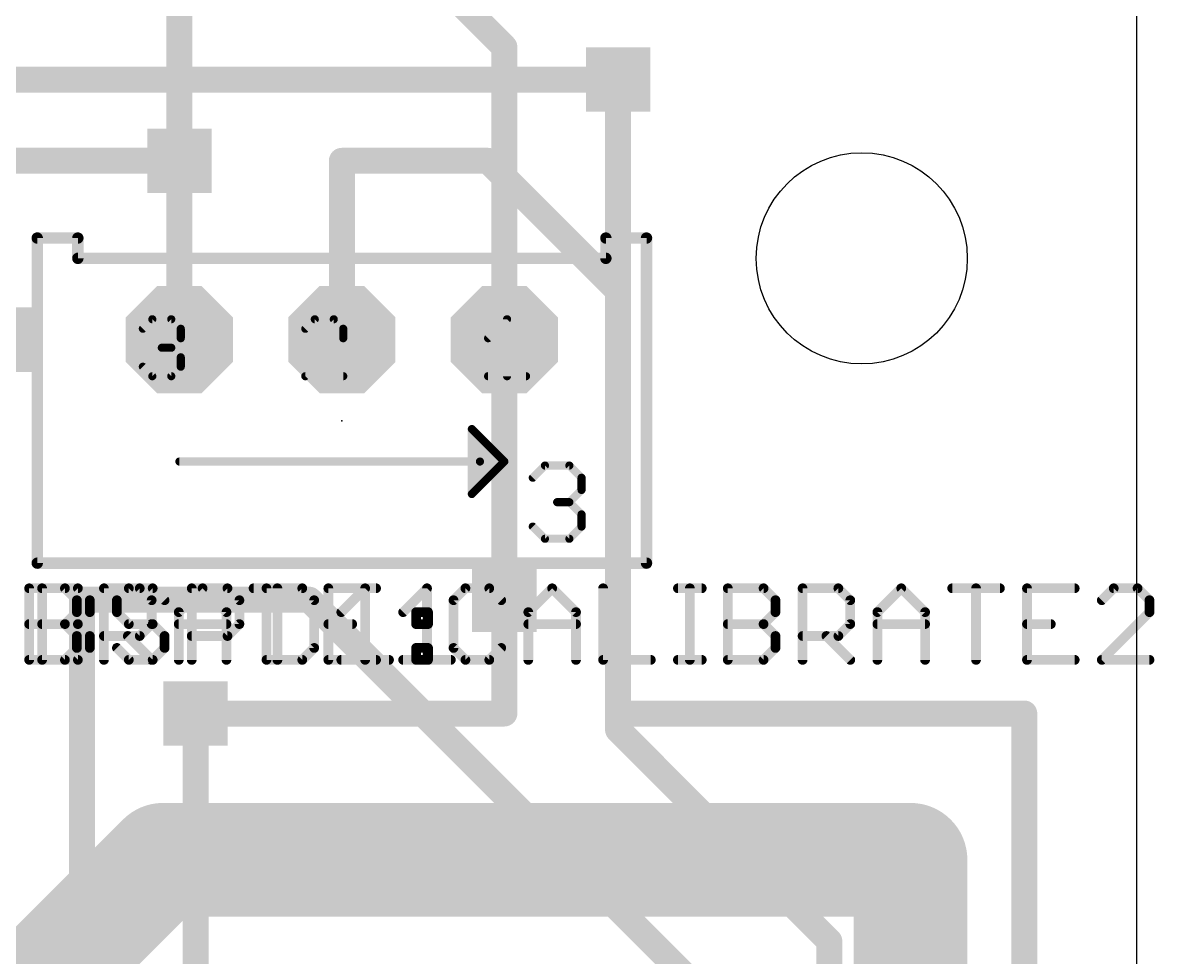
# Model space of a CAD drawing. Extents: x 0 to 107, y 0 to 139.
# Drawn here: x 89.75 to 107.44, y 91.95 to 106.55 of the extents above; entities that cross this region are included whole.
import ezdxf

# ---------------------------------------------------------------- set-up
doc = ezdxf.new("R2010")
doc.units = 0
for name, color, linetype in [('1', 14, 'CONTINUOUS'), ('16', 174, 'CONTINUOUS'), ('17', 94, 'CONTINUOUS'), ('18', 94, 'CONTINUOUS'), ('20', 178, 'CONTINUOUS'), ('21', 250, 'CONTINUOUS'), ('23', 178, 'CONTINUOUS'), ('25', 250, 'CONTINUOUS'), ('51', 250, 'CONTINUOUS')]:
    doc.layers.add(name, color=color, linetype=linetype)

# ---------------------------------------------------------------- blocks, each defined once
blk = doc.blocks.new('OCTAGONP')
at = {"const_width": 0.5}
blk.add_lwpolyline([(-0.25, -0.1036), (-0.25, 0.1036), (-0.1036, 0.25), (0.1036, 0.25), (0.25, 0.1036), (0.25, -0.1036), (0.1036, -0.25), (-0.1036, -0.25), (-0.25, -0.1036), (-0.25, 0.1036)], dxfattribs=at)
blk = doc.blocks.new('SQUAREV')
blk.add_solid([(-0.5, -0.5), (0.5, -0.5), (-0.5, 0.5), (0.5, 0.5)])

msp = doc.modelspace()

# ---------------------------------------------------------------- linework, layer by layer
at = {"layer": '1', "const_width": 0.4064}
for points in [[(97.282, 106.172), (88.138, 115.316)], [(92.202, 107.696), (92.202, 104.394)], [(97.282, 97.536), (97.282, 106.172)], [(99.06, 105.664), (99.06, 95.504)], [(90.678, 97.536), (94.234, 97.536)], [(90.678, 90.678), (90.678, 97.536)], [(100.076, 91.694), (94.234, 97.536)], [(92.456, 95.758), (92.456, 85.852)], [(99.06, 95.504), (102.362, 92.202)], [(102.362, 92.202), (102.362, 86.106)]]:
    msp.add_lwpolyline(points, dxfattribs=at)
at = {"layer": '1', "const_width": 0.2032}
for points in [[(97.3836, 106.172, 1), (97.1804, 106.172)], [(97.2102, 106.1002, 1), (97.3538, 106.2438)], [(99.1616, 105.664, 1), (98.9584, 105.664)], [(92.1004, 104.394, 1), (92.3036, 104.394)], [(90.678, 97.6376, 1), (90.678, 97.4344)], [(90.7796, 97.536, 1), (90.5764, 97.536)], [(94.3058, 97.6078, 1), (94.1622, 97.4642)], [(94.234, 97.4344, 1), (94.234, 97.6376)], [(97.1804, 97.536, 1), (97.3836, 97.536)], [(92.5576, 95.758, 1), (92.3544, 95.758)], [(98.9584, 95.504, 1), (99.1616, 95.504)], [(99.1318, 95.5758, 1), (98.9882, 95.4322)], [(102.4636, 92.202, 1), (102.2604, 92.202)], [(102.2902, 92.1302, 1), (102.4338, 92.2738)]]:
    msp.add_lwpolyline(points, format="xyb", dxfattribs=at)
at = {"layer": '16'}
for points, const_width in [([(85.852, 105.664), (99.06, 105.664)], 0.4064), ([(92.202, 104.394), (81.28, 104.394)], 0.4064), ([(92.202, 101.6), (92.202, 104.394)], 0.4064), ([(94.742, 101.6), (94.742, 104.394)], 0.4064), ([(94.742, 104.394), (97.028, 104.394)], 0.4064), ([(97.028, 104.394), (99.06, 102.362)], 0.4064), ([(99.06, 102.362), (99.06, 95.758)], 0.4064), ([(97.282, 97.536), (97.282, 101.6)], 0.4064), ([(97.282, 95.758), (97.282, 97.536)], 0.4064), ([(92.456, 95.758), (97.282, 95.758)], 0.4064), ([(99.06, 95.758), (105.41, 95.758)], 0.4064), ([(105.41, 95.758), (105.41, 58.166)], 0.4064), ([(88.2142, 89.7382), (91.948, 93.472)], 1.778), ([(91.948, 93.472), (103.632, 93.472)], 1.778), ([(103.632, 93.472), (103.632, 58.928)], 1.778)]:
    msp.add_lwpolyline(points, dxfattribs=dict(at, const_width=const_width))
for points, const_width in [([(99.06, 105.5624, 1), (99.06, 105.7656)], 0.2032), ([(92.3036, 104.394, 1), (92.1004, 104.394)], 0.2032), ([(92.202, 104.2924, 1), (92.202, 104.4956)], 0.2032), ([(94.8436, 104.394, 1), (94.6404, 104.394)], 0.2032), ([(94.742, 104.4956, 1), (94.742, 104.2924)], 0.2032), ([(97.0998, 104.4658, 1), (96.9562, 104.3222)], 0.2032), ([(97.028, 104.2924, 1), (97.028, 104.4956)], 0.2032), ([(99.1616, 102.362, 1), (98.9584, 102.362)], 0.2032), ([(98.9882, 102.2902, 1), (99.1318, 102.4338)], 0.2032), ([(97.3836, 101.6, 1), (97.1804, 101.6)], 0.2032), ([(92.1004, 101.6, 1), (92.3036, 101.6)], 0.2032), ([(94.6404, 101.6, 1), (94.8436, 101.6)], 0.2032), ([(97.3836, 97.536, 1), (97.1804, 97.536)], 0.2032), ([(97.1804, 97.536, 1), (97.3836, 97.536)], 0.2032), ([(92.456, 95.8596, 1), (92.456, 95.6564)], 0.2032), ([(97.282, 95.6564, 1), (97.282, 95.8596)], 0.2032), ([(99.06, 95.8596, 1), (99.06, 95.6564)], 0.2032), ([(105.5116, 95.758, 1), (105.3084, 95.758)], 0.2032), ([(105.41, 95.6564, 1), (105.41, 95.8596)], 0.2032), ([(97.1804, 95.758, 1), (97.3836, 95.758)], 0.2032), ([(98.9584, 95.758, 1), (99.1616, 95.758)], 0.2032), ([(91.948, 93.9165, 1), (91.948, 93.0275)], 0.889), ([(92.2623, 93.1577, 1), (91.6337, 93.7863)], 0.889), ([(104.0765, 93.472, 1), (103.1875, 93.472)], 0.889), ([(103.632, 93.0275, 1), (103.632, 93.9165)], 0.889)]:
    msp.add_lwpolyline(points, format="xyb", dxfattribs=dict(at, const_width=const_width))
at = {"layer": '20'}
msp.add_line((107.168, 0), (107.168, 139.37), dxfattribs=at)
msp.add_circle((102.87, 102.87), 1.65, dxfattribs=at)
at = {"layer": '21', "const_width": 0.1778}
for points in [[(90.6145, 103.1875), (89.9795, 103.1875)], [(89.9795, 103.1875), (89.9795, 98.1075)], [(90.6145, 103.1875), (90.6145, 102.87)], [(99.5045, 103.1875), (98.8695, 103.1875)], [(98.8695, 103.1875), (98.8695, 102.87)], [(99.5045, 98.1075), (99.5045, 103.1875)], [(98.8695, 102.87), (90.6145, 102.87)], [(89.9795, 98.1075), (99.5045, 98.1075)]]:
    msp.add_lwpolyline(points, dxfattribs=at)
at = {"layer": '21', "const_width": 0.0889}
for points in [[(89.9795, 103.2319, 1), (89.9795, 103.1431)], [(90.0239, 103.1875, 1), (89.9351, 103.1875)], [(90.659, 103.1875, 1), (90.5701, 103.1875)], [(90.6145, 103.1431, 1), (90.6145, 103.2319)], [(98.8695, 103.2319, 1), (98.8695, 103.1431)], [(98.9139, 103.1875, 1), (98.8251, 103.1875)], [(99.549, 103.1875, 1), (99.4601, 103.1875)], [(99.5045, 103.1431, 1), (99.5045, 103.2319)], [(90.6145, 102.9145, 1), (90.6145, 102.8256)], [(90.5701, 102.87, 1), (90.659, 102.87)], [(98.8251, 102.87, 1), (98.9139, 102.87)], [(98.8695, 102.8256, 1), (98.8695, 102.9145)], [(89.9795, 98.1519, 1), (89.9795, 98.0631)], [(99.5045, 98.0631, 1), (99.5045, 98.1519)], [(89.9351, 98.1075, 1), (90.0239, 98.1075)], [(99.4601, 98.1075, 1), (99.549, 98.1075)]]:
    msp.add_lwpolyline(points, format="xyb", dxfattribs=at)
at = {"layer": '23'}
msp.add_point((94.742, 100.33), dxfattribs=at)
at = {"layer": '25', "const_width": 0.1524}
for points in [[(89.8532, 96.5962), (89.8532, 97.7148)], [(89.8532, 97.7148), (90.4124, 97.7148)], [(90.0557, 96.5962), (90.0557, 97.7148)], [(90.0557, 97.7148), (90.615, 97.7148)], [(90.4124, 97.7148), (90.5989, 97.5283)], [(90.615, 97.7148), (90.8014, 97.5283)], [(91.0226, 96.5962), (91.0226, 97.7148)], [(91.0226, 97.7148), (91.5818, 97.7148)], [(91.4115, 97.7148), (91.2251, 97.5283)], [(91.7844, 97.7148), (91.4115, 97.7148)], [(91.5818, 97.7148), (91.7683, 97.5283)], [(91.9708, 97.5283), (91.7844, 97.7148)], [(92.192, 97.3419), (92.5648, 97.7148)], [(92.3945, 96.5962), (92.3945, 97.7148)], [(92.3945, 97.7148), (92.9538, 97.7148)], [(92.5648, 97.7148), (92.9377, 97.3419)], [(92.9538, 97.7148), (93.1402, 97.5283)], [(93.3614, 97.7148), (94.1071, 97.7148)], [(93.5639, 97.7148), (93.5639, 96.5962)], [(94.1232, 97.7148), (93.5639, 97.7148)], [(93.7342, 96.5962), (93.7342, 97.7148)], [(94.3096, 97.5283), (94.1232, 97.7148)], [(95.2765, 97.7148), (94.5308, 97.7148)], [(94.5308, 97.7148), (94.5308, 96.5962)], [(94.7333, 97.3419), (95.1061, 97.7148)], [(95.1061, 97.7148), (95.1061, 96.5962)], [(95.7002, 97.3419), (96.073, 97.7148)], [(96.073, 97.7148), (96.073, 96.5962)], [(96.6738, 97.7148), (96.4874, 97.5283)], [(97.0467, 97.7148), (96.6738, 97.7148)], [(97.2331, 97.5283), (97.0467, 97.7148)], [(97.6568, 97.3419), (98.0296, 97.7148)], [(98.0296, 97.7148), (98.4025, 97.3419)], [(98.8262, 97.7148), (98.8262, 96.5962)], [(99.9956, 97.7148), (100.3684, 97.7148)], [(100.182, 96.5962), (100.182, 97.7148)], [(100.7752, 96.5962), (100.7752, 97.7148)], [(100.7752, 97.7148), (101.3344, 97.7148)], [(101.3344, 97.7148), (101.5209, 97.5283)], [(101.9446, 96.5962), (101.9446, 97.7148)], [(101.9446, 97.7148), (102.5038, 97.7148)], [(102.5038, 97.7148), (102.6903, 97.5283)], [(103.114, 97.3419), (103.4868, 97.7148)], [(103.4868, 97.7148), (103.8597, 97.3419)], [(104.2834, 97.7148), (105.0291, 97.7148)], [(104.6562, 96.5962), (104.6562, 97.7148)], [(106.1985, 97.7148), (105.4528, 97.7148)], [(105.4528, 97.7148), (105.4528, 96.5962)], [(106.8086, 97.7148), (106.6222, 97.5283)], [(107.1814, 97.7148), (106.8086, 97.7148)], [(107.3679, 97.5283), (107.1814, 97.7148)], [(90.5989, 97.5283), (90.5989, 97.3419)], [(90.8014, 97.5283), (90.8014, 97.3419)], [(91.2251, 97.5283), (91.2251, 97.3419)], [(91.7683, 97.5283), (91.7683, 97.1555)], [(93.1402, 97.5283), (93.1402, 97.1555)], [(94.3096, 96.7826), (94.3096, 97.5283)], [(96.4874, 97.5283), (96.4874, 96.7826)], [(101.5209, 97.5283), (101.5209, 97.3419)], [(102.6903, 97.5283), (102.6903, 97.1555)], [(107.3679, 97.3419), (107.3679, 97.5283)], [(90.5989, 97.3419), (90.4124, 97.1555)], [(90.8014, 97.3419), (90.615, 97.1555)], [(91.2251, 97.3419), (91.4115, 97.1555)], [(92.192, 96.5962), (92.192, 97.3419)], [(92.9377, 97.3419), (92.9377, 96.5962)], [(95.9027, 97.3419), (96.0891, 97.3419)], [(95.9027, 97.1555), (95.9027, 97.3419)], [(96.0891, 97.3419), (96.0891, 97.1555)], [(97.6568, 96.5962), (97.6568, 97.3419)], [(98.4025, 97.3419), (98.4025, 96.5962)], [(101.5209, 97.3419), (101.3344, 97.1555)], [(103.114, 96.5962), (103.114, 97.3419)], [(103.8597, 97.3419), (103.8597, 96.5962)], [(106.6222, 96.5962), (107.3679, 97.3419)], [(89.8532, 97.1555), (90.4124, 97.1555)], [(90.0557, 97.1555), (90.615, 97.1555)], [(90.4124, 97.1555), (90.5989, 96.9691)], [(90.615, 97.1555), (90.8014, 96.9691)], [(91.4115, 97.1555), (91.7844, 97.1555)], [(91.7683, 97.1555), (91.5818, 96.9691)], [(91.7844, 97.1555), (91.9708, 96.9691)], [(92.192, 97.1555), (92.9377, 97.1555)], [(93.1402, 97.1555), (92.9538, 96.9691)], [(94.5308, 97.1555), (94.9036, 97.1555)], [(96.0891, 97.1555), (95.9027, 97.1555)], [(97.6568, 97.1555), (98.4025, 97.1555)], [(100.7752, 97.1555), (101.3344, 97.1555)], [(101.3344, 97.1555), (101.5209, 96.9691)], [(102.6903, 97.1555), (102.5038, 96.9691)], [(103.114, 97.1555), (103.8597, 97.1555)], [(105.4528, 97.1555), (105.8256, 97.1555)], [(90.5989, 96.9691), (90.5989, 96.7826)], [(90.8014, 96.9691), (90.8014, 96.7826)], [(91.5818, 96.9691), (91.0226, 96.9691)], [(91.3954, 96.9691), (91.7683, 96.5962)], [(91.9708, 96.9691), (91.9708, 96.7826)], [(92.9538, 96.9691), (92.3945, 96.9691)], [(101.5209, 96.9691), (101.5209, 96.7826)], [(102.5038, 96.9691), (101.9446, 96.9691)], [(102.3174, 96.9691), (102.6903, 96.5962)], [(90.5989, 96.7826), (90.4124, 96.5962)], [(90.8014, 96.7826), (90.615, 96.5962)], [(91.4115, 96.5962), (91.2251, 96.7826)], [(91.9708, 96.7826), (91.7844, 96.5962)], [(94.1232, 96.5962), (94.3096, 96.7826)], [(95.9027, 96.7826), (96.0891, 96.7826)], [(95.9027, 96.5962), (95.9027, 96.7826)], [(96.0891, 96.7826), (96.0891, 96.5962)], [(96.4874, 96.7826), (96.6738, 96.5962)], [(97.0467, 96.5962), (97.2331, 96.7826)], [(101.5209, 96.7826), (101.3344, 96.5962)], [(90.4124, 96.5962), (89.8532, 96.5962)], [(90.615, 96.5962), (90.0557, 96.5962)], [(91.7844, 96.5962), (91.4115, 96.5962)], [(93.5639, 96.5962), (94.1232, 96.5962)], [(94.5308, 96.5962), (95.2765, 96.5962)], [(94.7333, 96.5962), (95.479, 96.5962)], [(95.7002, 96.5962), (96.4459, 96.5962)], [(96.0891, 96.5962), (95.9027, 96.5962)], [(96.6738, 96.5962), (97.0467, 96.5962)], [(98.8262, 96.5962), (99.5719, 96.5962)], [(99.9956, 96.5962), (100.3684, 96.5962)], [(101.3344, 96.5962), (100.7752, 96.5962)], [(105.4528, 96.5962), (106.1985, 96.5962)], [(107.3679, 96.5962), (106.6222, 96.5962)]]:
    msp.add_lwpolyline(points, dxfattribs=at)
at = {"layer": '25', "const_width": 0.0762}
for points in [[(89.8913, 97.7148, 1), (89.8151, 97.7148)], [(89.8532, 97.7529, 1), (89.8532, 97.6767)], [(90.0938, 97.7148, 1), (90.0176, 97.7148)], [(90.0557, 97.7529, 1), (90.0557, 97.6767)], [(90.4394, 97.7417, 1), (90.3855, 97.6878)], [(90.4124, 97.6767, 1), (90.4124, 97.7529)], [(90.6419, 97.7417, 1), (90.588, 97.6878)], [(90.615, 97.6767, 1), (90.615, 97.7529)], [(91.0607, 97.7148, 1), (90.9845, 97.7148)], [(91.0226, 97.7529, 1), (91.0226, 97.6767)], [(91.4115, 97.7529, 1), (91.4115, 97.6767)], [(91.4385, 97.6878, 1), (91.3846, 97.7417)], [(91.6088, 97.7417, 1), (91.5549, 97.6878)], [(91.5818, 97.6767, 1), (91.5818, 97.7529)], [(91.8113, 97.7417, 1), (91.7574, 97.6878)], [(91.7844, 97.6767, 1), (91.7844, 97.7529)], [(92.4326, 97.7148, 1), (92.3564, 97.7148)], [(92.3945, 97.7529, 1), (92.3945, 97.6767)], [(92.5918, 97.7417, 1), (92.5379, 97.6878)], [(92.5918, 97.6878, 1), (92.5379, 97.7417)], [(92.9807, 97.7417, 1), (92.9268, 97.6878)], [(92.9538, 97.6767, 1), (92.9538, 97.7529)], [(93.3614, 97.7529, 1), (93.3614, 97.6767)], [(93.602, 97.7148, 1), (93.5258, 97.7148)], [(93.5639, 97.7529, 1), (93.5639, 97.6767)], [(93.7723, 97.7148, 1), (93.6961, 97.7148)], [(94.1501, 97.7417, 1), (94.0962, 97.6878)], [(94.1071, 97.6767, 1), (94.1071, 97.7529)], [(94.1232, 97.6767, 1), (94.1232, 97.7529)], [(94.5308, 97.7529, 1), (94.5308, 97.6767)], [(94.5689, 97.7148, 1), (94.4927, 97.7148)], [(95.1442, 97.7148, 1), (95.068, 97.7148)], [(95.1331, 97.6878, 1), (95.0792, 97.7417)], [(95.2765, 97.6767, 1), (95.2765, 97.7529)], [(96.1111, 97.7148, 1), (96.0349, 97.7148)], [(96.0999, 97.6878, 1), (96.0461, 97.7417)], [(96.6738, 97.7529, 1), (96.6738, 97.6767)], [(96.7007, 97.6878, 1), (96.6469, 97.7417)], [(97.0736, 97.7417, 1), (97.0197, 97.6878)], [(97.0467, 97.6767, 1), (97.0467, 97.7529)], [(98.0566, 97.7417, 1), (98.0027, 97.6878)], [(98.0566, 97.6878, 1), (98.0027, 97.7417)], [(98.8643, 97.7148, 1), (98.7881, 97.7148)], [(99.9956, 97.7529, 1), (99.9956, 97.6767)], [(100.2201, 97.7148, 1), (100.1439, 97.7148)], [(100.3684, 97.6767, 1), (100.3684, 97.7529)], [(100.8133, 97.7148, 1), (100.7371, 97.7148)], [(100.7752, 97.7529, 1), (100.7752, 97.6767)], [(101.3614, 97.7417, 1), (101.3075, 97.6878)], [(101.3344, 97.6767, 1), (101.3344, 97.7529)], [(101.9827, 97.7148, 1), (101.9065, 97.7148)], [(101.9446, 97.7529, 1), (101.9446, 97.6767)], [(102.5308, 97.7417, 1), (102.4769, 97.6878)], [(102.5038, 97.6767, 1), (102.5038, 97.7529)], [(103.5138, 97.7417, 1), (103.4599, 97.6878)], [(103.5138, 97.6878, 1), (103.4599, 97.7417)], [(104.2834, 97.7529, 1), (104.2834, 97.6767)], [(104.6943, 97.7148, 1), (104.6181, 97.7148)], [(105.0291, 97.6767, 1), (105.0291, 97.7529)], [(105.4528, 97.7529, 1), (105.4528, 97.6767)], [(105.4909, 97.7148, 1), (105.4147, 97.7148)], [(106.1985, 97.6767, 1), (106.1985, 97.7529)], [(106.8086, 97.7529, 1), (106.8086, 97.6767)], [(106.8355, 97.6878, 1), (106.7816, 97.7417)], [(107.2084, 97.7417, 1), (107.1545, 97.6878)], [(107.1814, 97.6767, 1), (107.1814, 97.7529)], [(90.637, 97.5283, 1), (90.5608, 97.5283)], [(90.5719, 97.5014, 1), (90.6258, 97.5553)], [(90.8395, 97.5283, 1), (90.7633, 97.5283)], [(90.7745, 97.5014, 1), (90.8283, 97.5553)], [(91.2632, 97.5283, 1), (91.187, 97.5283)], [(91.1982, 97.5553, 1), (91.252, 97.5014)], [(91.8064, 97.5283, 1), (91.7302, 97.5283)], [(91.7413, 97.5014, 1), (91.7952, 97.5553)], [(91.9439, 97.5014, 1), (91.9977, 97.5553)], [(93.1783, 97.5283, 1), (93.1021, 97.5283)], [(93.1133, 97.5014, 1), (93.1671, 97.5553)], [(94.3477, 97.5283, 1), (94.2715, 97.5283)], [(94.2827, 97.5014, 1), (94.3365, 97.5553)], [(96.4604, 97.5553, 1), (96.5143, 97.5014)], [(96.5255, 97.5283, 1), (96.4493, 97.5283)], [(97.2061, 97.5014, 1), (97.26, 97.5553)], [(101.559, 97.5283, 1), (101.4828, 97.5283)], [(101.4939, 97.5014, 1), (101.5478, 97.5553)], [(102.7284, 97.5283, 1), (102.6522, 97.5283)], [(102.6633, 97.5014, 1), (102.7172, 97.5553)], [(106.5952, 97.5553, 1), (106.6491, 97.5014)], [(107.406, 97.5283, 1), (107.3298, 97.5283)], [(107.3409, 97.5014, 1), (107.3948, 97.5553)], [(90.5608, 97.3419, 1), (90.637, 97.3419)], [(90.6258, 97.315, 1), (90.5719, 97.3688)], [(90.7633, 97.3419, 1), (90.8395, 97.3419)], [(90.8283, 97.315, 1), (90.7745, 97.3688)], [(91.187, 97.3419, 1), (91.2632, 97.3419)], [(91.252, 97.3688, 1), (91.1982, 97.315)], [(92.2301, 97.3419, 1), (92.1539, 97.3419)], [(92.165, 97.3688, 1), (92.2189, 97.315)], [(92.9758, 97.3419, 1), (92.8996, 97.3419)], [(92.9107, 97.315, 1), (92.9646, 97.3688)], [(94.7063, 97.3688, 1), (94.7602, 97.315)], [(95.6732, 97.3688, 1), (95.7271, 97.315)], [(95.9027, 97.38, 1), (95.9027, 97.3038)], [(95.9408, 97.3419, 1), (95.8646, 97.3419)], [(96.1272, 97.3419, 1), (96.051, 97.3419)], [(96.0891, 97.3038, 1), (96.0891, 97.38)], [(97.6949, 97.3419, 1), (97.6187, 97.3419)], [(97.6298, 97.3688, 1), (97.6837, 97.315)], [(98.4406, 97.3419, 1), (98.3644, 97.3419)], [(98.3755, 97.315, 1), (98.4294, 97.3688)], [(101.4828, 97.3419, 1), (101.559, 97.3419)], [(101.5478, 97.315, 1), (101.4939, 97.3688)], [(103.1521, 97.3419, 1), (103.0759, 97.3419)], [(103.087, 97.3688, 1), (103.1409, 97.315)], [(103.8978, 97.3419, 1), (103.8216, 97.3419)], [(103.8327, 97.315, 1), (103.8866, 97.3688)], [(107.3298, 97.3419, 1), (107.406, 97.3419)], [(107.3948, 97.315, 1), (107.3409, 97.3688)], [(89.8532, 97.1936, 1), (89.8532, 97.1174)], [(90.0557, 97.1936, 1), (90.0557, 97.1174)], [(90.4394, 97.1824, 1), (90.3855, 97.1285)], [(90.3855, 97.1824, 1), (90.4394, 97.1285)], [(90.4124, 97.1174, 1), (90.4124, 97.1936)], [(90.6419, 97.1824, 1), (90.588, 97.1285)], [(90.588, 97.1824, 1), (90.6419, 97.1285)], [(90.615, 97.1174, 1), (90.615, 97.1936)], [(91.4115, 97.1936, 1), (91.4115, 97.1174)], [(91.3846, 97.1285, 1), (91.4385, 97.1824)], [(91.7302, 97.1555, 1), (91.8064, 97.1555)], [(91.7952, 97.1285, 1), (91.7413, 97.1824)], [(91.8113, 97.1824, 1), (91.7574, 97.1285)], [(91.7844, 97.1174, 1), (91.7844, 97.1936)], [(92.192, 97.1936, 1), (92.192, 97.1174)], [(92.9377, 97.1174, 1), (92.9377, 97.1936)], [(93.1021, 97.1555, 1), (93.1783, 97.1555)], [(93.1671, 97.1285, 1), (93.1133, 97.1824)], [(94.5308, 97.1936, 1), (94.5308, 97.1174)], [(94.9036, 97.1174, 1), (94.9036, 97.1936)], [(95.9027, 97.1936, 1), (95.9027, 97.1174)], [(95.8646, 97.1555, 1), (95.9408, 97.1555)], [(96.051, 97.1555, 1), (96.1272, 97.1555)], [(96.0891, 97.1174, 1), (96.0891, 97.1936)], [(97.6568, 97.1936, 1), (97.6568, 97.1174)], [(98.4025, 97.1174, 1), (98.4025, 97.1936)], [(100.7752, 97.1936, 1), (100.7752, 97.1174)], [(101.3614, 97.1824, 1), (101.3075, 97.1285)], [(101.3075, 97.1824, 1), (101.3614, 97.1285)], [(101.3344, 97.1174, 1), (101.3344, 97.1936)], [(102.6522, 97.1555, 1), (102.7284, 97.1555)], [(102.7172, 97.1285, 1), (102.6633, 97.1824)], [(103.114, 97.1936, 1), (103.114, 97.1174)], [(103.8597, 97.1174, 1), (103.8597, 97.1936)], [(105.4528, 97.1936, 1), (105.4528, 97.1174)], [(105.8256, 97.1174, 1), (105.8256, 97.1936)], [(90.637, 96.9691, 1), (90.5608, 96.9691)], [(90.5719, 96.9421, 1), (90.6258, 96.996)], [(90.8395, 96.9691, 1), (90.7633, 96.9691)], [(90.7745, 96.9421, 1), (90.8283, 96.996)], [(91.0226, 97.0072, 1), (91.0226, 96.931)], [(91.4224, 96.996, 1), (91.3685, 96.9421)], [(91.5549, 96.996, 1), (91.6088, 96.9421)], [(91.5818, 96.931, 1), (91.5818, 97.0072)], [(92.0089, 96.9691, 1), (91.9327, 96.9691)], [(91.9439, 96.9421, 1), (91.9977, 96.996)], [(92.3945, 97.0072, 1), (92.3945, 96.931)], [(92.9268, 96.996, 1), (92.9807, 96.9421)], [(92.9538, 96.931, 1), (92.9538, 97.0072)], [(101.559, 96.9691, 1), (101.4828, 96.9691)], [(101.4939, 96.9421, 1), (101.5478, 96.996)], [(101.9446, 97.0072, 1), (101.9446, 96.931)], [(102.3444, 96.996, 1), (102.2905, 96.9421)], [(102.4769, 96.996, 1), (102.5308, 96.9421)], [(102.5038, 96.931, 1), (102.5038, 97.0072)], [(90.5608, 96.7826, 1), (90.637, 96.7826)], [(90.6258, 96.7557, 1), (90.5719, 96.8096)], [(90.7633, 96.7826, 1), (90.8395, 96.7826)], [(90.8283, 96.7557, 1), (90.7745, 96.8096)], [(91.252, 96.8096, 1), (91.1982, 96.7557)], [(91.9327, 96.7826, 1), (92.0089, 96.7826)], [(91.9977, 96.7557, 1), (91.9439, 96.8096)], [(94.2715, 96.7826, 1), (94.3477, 96.7826)], [(94.3365, 96.7557, 1), (94.2827, 96.8096)], [(95.9027, 96.8207, 1), (95.9027, 96.7445)], [(95.9408, 96.7826, 1), (95.8646, 96.7826)], [(96.1272, 96.7826, 1), (96.051, 96.7826)], [(96.0891, 96.7445, 1), (96.0891, 96.8207)], [(96.5143, 96.8096, 1), (96.4604, 96.7557)], [(96.4493, 96.7826, 1), (96.5255, 96.7826)], [(97.26, 96.7557, 1), (97.2061, 96.8096)], [(101.4828, 96.7826, 1), (101.559, 96.7826)], [(101.5478, 96.7557, 1), (101.4939, 96.8096)], [(89.8532, 96.6343, 1), (89.8532, 96.5581)], [(89.8151, 96.5962, 1), (89.8913, 96.5962)], [(90.0557, 96.6343, 1), (90.0557, 96.5581)], [(90.0176, 96.5962, 1), (90.0938, 96.5962)], [(90.3855, 96.6231, 1), (90.4394, 96.5693)], [(90.4124, 96.5581, 1), (90.4124, 96.6343)], [(90.588, 96.6231, 1), (90.6419, 96.5693)], [(90.615, 96.5581, 1), (90.615, 96.6343)], [(90.9845, 96.5962, 1), (91.0607, 96.5962)], [(91.4115, 96.6343, 1), (91.4115, 96.5581)], [(91.3846, 96.5693, 1), (91.4385, 96.6231)], [(91.7413, 96.5693, 1), (91.7952, 96.6231)], [(91.7574, 96.6231, 1), (91.8113, 96.5693)], [(91.7844, 96.5581, 1), (91.7844, 96.6343)], [(92.1539, 96.5962, 1), (92.2301, 96.5962)], [(92.3564, 96.5962, 1), (92.4326, 96.5962)], [(92.8996, 96.5962, 1), (92.9758, 96.5962)], [(93.5639, 96.6343, 1), (93.5639, 96.5581)], [(93.5258, 96.5962, 1), (93.602, 96.5962)], [(93.6961, 96.5962, 1), (93.7723, 96.5962)], [(94.0962, 96.6231, 1), (94.1501, 96.5693)], [(94.1232, 96.5581, 1), (94.1232, 96.6343)], [(94.5308, 96.6343, 1), (94.5308, 96.5581)], [(94.4927, 96.5962, 1), (94.5689, 96.5962)], [(94.7333, 96.6343, 1), (94.7333, 96.5581)], [(95.068, 96.5962, 1), (95.1442, 96.5962)], [(95.2765, 96.5581, 1), (95.2765, 96.6343)], [(95.479, 96.5581, 1), (95.479, 96.6343)], [(95.7002, 96.6343, 1), (95.7002, 96.5581)], [(95.9027, 96.6343, 1), (95.9027, 96.5581)], [(95.8646, 96.5962, 1), (95.9408, 96.5962)], [(96.0349, 96.5962, 1), (96.1111, 96.5962)], [(96.051, 96.5962, 1), (96.1272, 96.5962)], [(96.0891, 96.5581, 1), (96.0891, 96.6343)], [(96.4459, 96.5581, 1), (96.4459, 96.6343)], [(96.6738, 96.6343, 1), (96.6738, 96.5581)], [(96.6469, 96.5693, 1), (96.7007, 96.6231)], [(97.0197, 96.6231, 1), (97.0736, 96.5693)], [(97.0467, 96.5581, 1), (97.0467, 96.6343)], [(97.6187, 96.5962, 1), (97.6949, 96.5962)], [(98.3644, 96.5962, 1), (98.4406, 96.5962)], [(98.8262, 96.6343, 1), (98.8262, 96.5581)], [(98.7881, 96.5962, 1), (98.8643, 96.5962)], [(99.5719, 96.5581, 1), (99.5719, 96.6343)], [(99.9956, 96.6343, 1), (99.9956, 96.5581)], [(100.1439, 96.5962, 1), (100.2201, 96.5962)], [(100.3684, 96.5581, 1), (100.3684, 96.6343)], [(100.7752, 96.6343, 1), (100.7752, 96.5581)], [(100.7371, 96.5962, 1), (100.8133, 96.5962)], [(101.3075, 96.6231, 1), (101.3614, 96.5693)], [(101.3344, 96.5581, 1), (101.3344, 96.6343)], [(101.9065, 96.5962, 1), (101.9827, 96.5962)], [(102.6633, 96.5693, 1), (102.7172, 96.6231)], [(103.0759, 96.5962, 1), (103.1521, 96.5962)], [(103.8216, 96.5962, 1), (103.8978, 96.5962)], [(104.6181, 96.5962, 1), (104.6943, 96.5962)], [(105.4528, 96.6343, 1), (105.4528, 96.5581)], [(105.4147, 96.5962, 1), (105.4909, 96.5962)], [(106.1985, 96.5581, 1), (106.1985, 96.6343)], [(106.6222, 96.6343, 1), (106.6222, 96.5581)], [(106.5952, 96.6231, 1), (106.6491, 96.5693)], [(107.3679, 96.5581, 1), (107.3679, 96.6343)]]:
    msp.add_lwpolyline(points, format="xyb", dxfattribs=at)
at = {"layer": '51', "const_width": 0.127}
for points in [[(91.6305, 101.77), (91.7788, 101.9183)], [(91.7788, 101.9183), (92.0754, 101.9183)], [(92.0754, 101.9183), (92.2237, 101.77)], [(94.3188, 101.9183), (94.1705, 101.77)], [(94.6154, 101.9183), (94.3188, 101.9183)], [(94.7637, 101.77), (94.6154, 101.9183)], [(97.028, 101.6217), (97.3246, 101.9183)], [(97.3246, 101.9183), (97.3246, 101.0285)], [(92.2237, 101.77), (92.2237, 101.6217)], [(94.7637, 101.6217), (94.7637, 101.77)], [(92.2237, 101.6217), (92.0754, 101.4734)], [(94.1705, 101.0285), (94.7637, 101.6217)], [(92.0754, 101.4734), (91.9271, 101.4734)], [(92.0754, 101.4734), (92.2237, 101.3251)], [(92.2237, 101.3251), (92.2237, 101.1768)], [(91.7788, 101.0285), (91.6305, 101.1768)], [(92.2237, 101.1768), (92.0754, 101.0285)], [(92.0754, 101.0285), (91.7788, 101.0285)], [(94.7637, 101.0285), (94.1705, 101.0285)], [(97.028, 101.0285), (97.6212, 101.0285)], [(96.901, 100.076), (96.774, 100.203)], [(96.774, 100.203), (96.774, 99.187)], [(97.028, 99.949), (96.901, 100.076)], [(96.901, 99.695), (96.901, 100.076)], [(97.028, 99.441), (97.028, 99.949)], [(97.155, 99.822), (97.028, 99.949)], [(97.282, 99.695), (97.155, 99.822)], [(97.155, 99.568), (97.155, 99.822)], [(96.901, 99.695), (92.202, 99.695)], [(97.282, 99.695), (96.901, 99.695)], [(96.901, 99.314), (96.901, 99.695)], [(97.155, 99.568), (97.028, 99.441)], [(97.282, 99.695), (97.155, 99.568)], [(97.7265, 99.4418), (97.9172, 99.6325)], [(97.9172, 99.6325), (98.2985, 99.6325)], [(98.2985, 99.6325), (98.4892, 99.4418)], [(97.028, 99.441), (96.901, 99.314)], [(98.4892, 99.4418), (98.4892, 99.2512)], [(96.774, 99.187), (96.901, 99.314)], [(98.4892, 99.2512), (98.2985, 99.0605)], [(98.2985, 99.0605), (98.1078, 99.0605)], [(98.2985, 99.0605), (98.4892, 98.8698)], [(98.4892, 98.8698), (98.4892, 98.6792)], [(97.9172, 98.4885), (97.7265, 98.6792)], [(98.4892, 98.6792), (98.2985, 98.4885)], [(98.2985, 98.4885), (97.9172, 98.4885)]]:
    msp.add_lwpolyline(points, dxfattribs=at)
at = {"layer": '51', "const_width": 0.0635}
for points in [[(91.7788, 101.95, 1), (91.7788, 101.8865)], [(91.8012, 101.8958, 1), (91.7563, 101.9407)], [(92.0978, 101.9407, 1), (92.0529, 101.8958)], [(92.0754, 101.8865, 1), (92.0754, 101.95)], [(94.3188, 101.95, 1), (94.3188, 101.8865)], [(94.3412, 101.8958, 1), (94.2963, 101.9407)], [(94.6378, 101.9407, 1), (94.5929, 101.8958)], [(94.6154, 101.8865, 1), (94.6154, 101.95)], [(97.3563, 101.9183, 1), (97.2928, 101.9183)], [(97.347, 101.8958, 1), (97.3021, 101.9407)], [(91.608, 101.7924, 1), (91.653, 101.7475)], [(92.2554, 101.77, 1), (92.1919, 101.77)], [(92.2012, 101.7475, 1), (92.2461, 101.7924)], [(94.148, 101.7924, 1), (94.193, 101.7475)], [(94.7954, 101.77, 1), (94.7319, 101.77)], [(94.7412, 101.7475, 1), (94.7861, 101.7924)], [(92.1919, 101.6217, 1), (92.2554, 101.6217)], [(92.2461, 101.5992, 1), (92.2012, 101.6441)], [(94.7319, 101.6217, 1), (94.7954, 101.6217)], [(94.7861, 101.5992, 1), (94.7412, 101.6441)], [(97.0055, 101.6441, 1), (97.0505, 101.5992)], [(91.9271, 101.5051, 1), (91.9271, 101.4416)], [(92.0978, 101.4958, 1), (92.0529, 101.4509)], [(92.0529, 101.4958, 1), (92.0978, 101.4509)], [(92.0754, 101.4416, 1), (92.0754, 101.5051)], [(92.2554, 101.3251, 1), (92.1919, 101.3251)], [(91.653, 101.1992, 1), (91.608, 101.1543)], [(92.1919, 101.1768, 1), (92.2554, 101.1768)], [(92.2012, 101.3026, 1), (92.2461, 101.3475)], [(92.2461, 101.1543, 1), (92.2012, 101.1992)], [(91.7788, 101.0603, 1), (91.7788, 100.9968)], [(91.7563, 101.006, 1), (91.8012, 101.051)], [(92.0529, 101.051, 1), (92.0978, 101.006)], [(92.0754, 100.9968, 1), (92.0754, 101.0603)], [(94.148, 101.051, 1), (94.193, 101.006)], [(94.1705, 101.0603, 1), (94.1705, 100.9968)], [(94.7637, 100.9968, 1), (94.7637, 101.0603)], [(97.028, 101.0603, 1), (97.028, 100.9968)], [(97.2928, 101.0285, 1), (97.3563, 101.0285)], [(97.6212, 100.9968, 1), (97.6212, 101.0603)], [(96.7965, 100.2255, 1), (96.7515, 100.1805)], [(96.8058, 100.203, 1), (96.7422, 100.203)], [(96.9235, 100.0985, 1), (96.8785, 100.0535)], [(96.9328, 100.076, 1), (96.8693, 100.076)], [(96.8785, 100.0535, 1), (96.9235, 100.0985)], [(97.0505, 99.9715, 1), (97.0055, 99.9265)], [(97.0598, 99.949, 1), (96.9963, 99.949)], [(97.0055, 99.9265, 1), (97.0505, 99.9715)], [(97.1775, 99.8445, 1), (97.1325, 99.7995)], [(97.1868, 99.822, 1), (97.1232, 99.822)], [(97.1325, 99.7995, 1), (97.1775, 99.8445)], [(92.202, 99.7268, 1), (92.202, 99.6633)], [(96.901, 99.7268, 1), (96.901, 99.6633)], [(96.9328, 99.695, 1), (96.8693, 99.695)], [(96.8693, 99.695, 1), (96.9328, 99.695)], [(96.901, 99.6633, 1), (96.901, 99.7268)], [(97.1325, 99.5905, 1), (97.1775, 99.5455)], [(97.1775, 99.5455, 1), (97.1325, 99.5905)], [(97.3045, 99.6725, 1), (97.2595, 99.7175)], [(97.2595, 99.6725, 1), (97.3045, 99.7175)], [(97.282, 99.6633, 1), (97.282, 99.7268)], [(97.9172, 99.6642, 1), (97.9172, 99.6007)], [(97.9396, 99.61, 1), (97.8947, 99.6549)], [(98.3209, 99.6549, 1), (98.276, 99.61)], [(98.2985, 99.6007, 1), (98.2985, 99.6642)], [(97.0055, 99.4635, 1), (97.0505, 99.4185)], [(96.9963, 99.441, 1), (97.0598, 99.441)], [(97.0505, 99.4185, 1), (97.0055, 99.4635)], [(97.1232, 99.568, 1), (97.1868, 99.568)], [(97.704, 99.4643, 1), (97.749, 99.4194)], [(98.5209, 99.4418, 1), (98.4574, 99.4418)], [(98.4667, 99.4194, 1), (98.5116, 99.4643)], [(96.8785, 99.3365, 1), (96.9235, 99.2915)], [(96.8693, 99.314, 1), (96.9328, 99.314)], [(96.9235, 99.2915, 1), (96.8785, 99.3365)], [(98.4574, 99.2512, 1), (98.5209, 99.2512)], [(98.5116, 99.2287, 1), (98.4667, 99.2736)], [(96.7515, 99.2095, 1), (96.7965, 99.1645)], [(96.7422, 99.187, 1), (96.8058, 99.187)], [(98.1078, 99.0922, 1), (98.1078, 99.0287)], [(98.3209, 99.0829, 1), (98.276, 99.038)], [(98.276, 99.0829, 1), (98.3209, 99.038)], [(98.2985, 99.0287, 1), (98.2985, 99.0922)], [(98.5209, 98.8698, 1), (98.4574, 98.8698)], [(98.4667, 98.8474, 1), (98.5116, 98.8923)], [(97.749, 98.7016, 1), (97.704, 98.6567)], [(98.5116, 98.6567, 1), (98.4667, 98.7016)], [(97.9172, 98.5203, 1), (97.9172, 98.4567)], [(98.2985, 98.4567, 1), (98.2985, 98.5203)], [(98.4574, 98.6792, 1), (98.5209, 98.6792)], [(97.8947, 98.466, 1), (97.9396, 98.511)], [(98.276, 98.511, 1), (98.3209, 98.466)]]:
    msp.add_lwpolyline(points, format="xyb", dxfattribs=at)

# ---------------------------------------------------------------- block references
at = {"layer": '17', "xscale": 1.6764, "yscale": 1.6764}
for p in [(92.202, 101.6), (92.202, 101.6), (94.742, 101.6), (94.742, 101.6), (97.282, 101.6), (97.282, 101.6)]:
    msp.add_blockref('OCTAGONP', p, dxfattribs=at)
at = {"layer": '18', "xscale": 1.0064, "yscale": 1.0064}
for p in [(99.06, 105.664), (99.06, 105.664), (92.202, 104.394), (92.202, 104.394), (89.408, 101.6), (89.408, 101.6), (97.282, 97.536), (97.282, 97.536), (92.456, 95.758), (92.456, 95.758)]:
    msp.add_blockref('SQUAREV', p, dxfattribs=at)

doc.saveas('drawing.dxf')
